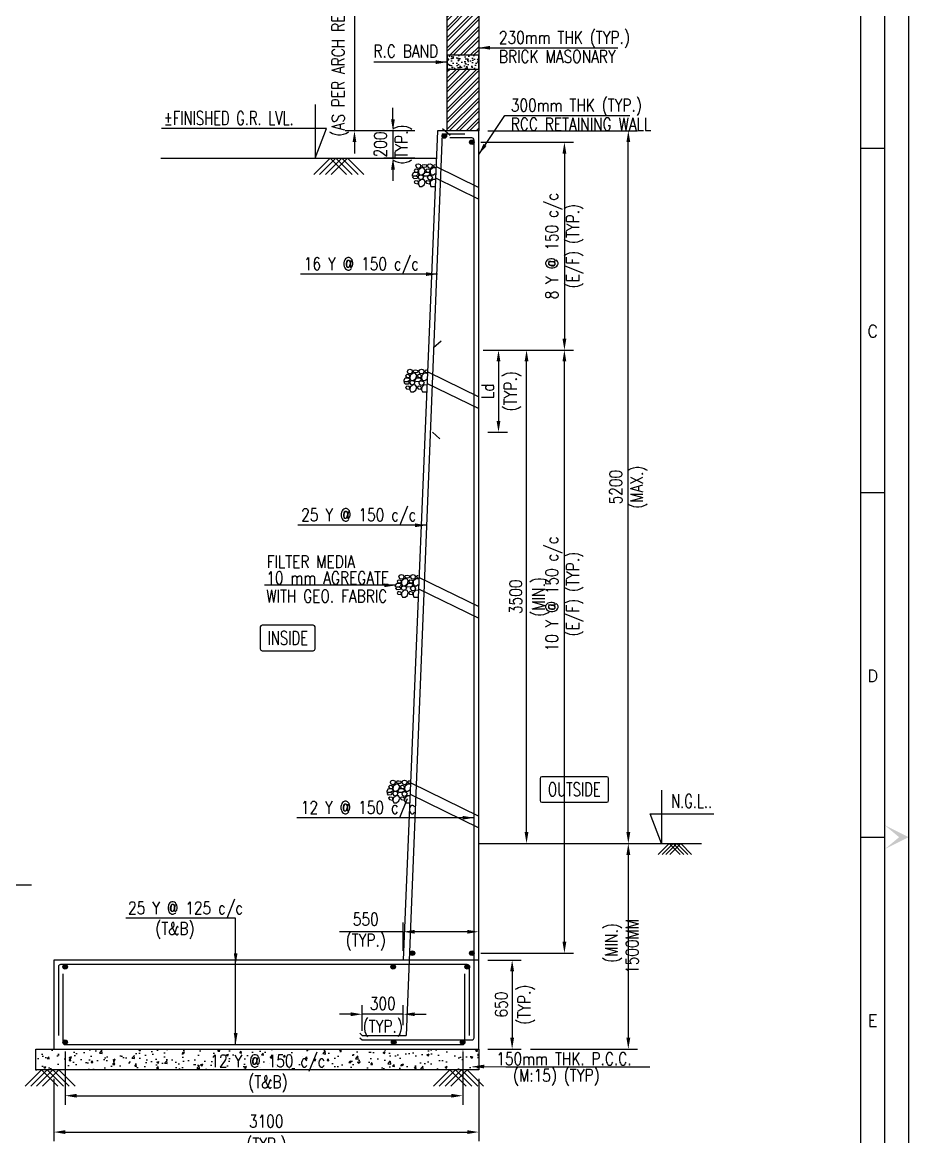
# Model space of a CAD drawing. Extents: x -69352 to 1013721, y -547461 to -186867.
# Drawn here: x 576300 to 595701, y -408118 to -383728 of the extents above; entities that cross this region are included whole.
import ezdxf
from ezdxf.enums import TextEntityAlignment as Align
from ezdxf.lldxf.tags import DXFTag

# ---------------------------------------------------------------- set-up
doc = ezdxf.new("R2010")
doc.units = 0
doc.header["$LTSCALE"] = 500
doc.header["$MEASUREMENT"] = 0
doc.header["$PDMODE"] = 35
doc.header["$PDSIZE"] = -15
doc.layers.get('DEFPOINTS').update_dxf_attribs({"color": 4})
for name, color, linetype in [('NO. BEAM', 3, 'Continuous'), ('PNA', 10, 'Continuous'), ('S-COLUMN', 1, 'Continuous'), ('S-CONCRET LINE', 4, 'Continuous'), ('S-DIM-1', 5, 'Continuous'), ('S-HATCH', 253, 'Continuous'), ('S-LEVEL SECTION', 3, 'Continuous'), ('S-PCC', 9, 'Continuous'), ('S-REINFORCEMENT', 6, 'Continuous'), ('S-RETAINING WALL', 6, 'Continuous'), ('S-TEXT-1 @ 1', 4, 'Continuous'), ('TITLE', 4, 'Continuous')]:
    doc.layers.add(name, color=color, linetype=linetype)
doc.layers.add('RIDE-PROFILE', color=8, linetype='Continuous', lineweight=25)
doc.styles.add('ROMANS', font='simplex.shx', dxfattribs={"width": 0.8, "height": 275})
tags = doc.linetypes.add('HIDDEN', pattern=[0.375, 0.25, -0.125]).pattern_tags.tags
tags[6:7] = [DXFTag(74, 4), DXFTag(75, 0), DXFTag(340, '0'), DXFTag(46, 1.0), DXFTag(50, 0.0), DXFTag(44, 0.0), DXFTag(45, 0.0)]
tags[4:5] = [DXFTag(74, 4), DXFTag(75, 0), DXFTag(340, '0'), DXFTag(46, 1.0), DXFTag(50, 0.0), DXFTag(44, 0.0), DXFTag(45, 0.0)]
doc.dimstyles.new('dim100', dxfattribs={"dimtxt": 250, "dimasz": 250, "dimexe": 200, "dimexo": 200, "dimgap": 100, "dimtad": 1, "dimdec": 0, "dimzin": 0, "dimdsep": 46, "dimtxsty": 'ROMANS', "dimcen": 0, "dimclrd": 5, "dimclre": 5, "dimclrt": 4, "dimadec": 0, "dimazin": 0, "dimtfac": 1, "dimtdec": 0, "dimtix": 1, "dimtofl": 0, "dimtmove": 2, "dimatfit": 3, "dimfxl": 0, "dimtolj": 1, "dimtzin": 0, "dimlwd": -1, "dimlwe": -1, "dimarcsym": 0})
doc.dimstyles.new('dim33.33', dxfattribs={"dimtxt": 250, "dimasz": 250, "dimexe": 200, "dimexo": 200, "dimgap": 100, "dimtad": 1, "dimdec": 0, "dimlfac": 0.333331, "dimzin": 0, "dimdsep": 46, "dimtxsty": 'ROMANS', "dimcen": 0, "dimclrd": 5, "dimclre": 5, "dimclrt": 4, "dimadec": 0, "dimazin": 0, "dimtfac": 1, "dimtdec": 0, "dimtix": 1, "dimtofl": 0, "dimtmove": 2, "dimatfit": 3, "dimfxl": 0, "dimtolj": 1, "dimtzin": 0, "dimlwd": -1, "dimlwe": -1, "dimarcsym": 0})

# ---------------------------------------------------------------- blocks, each defined once
blk = doc.blocks.new('*D583')
at = {"layer": 'DEFPOINTS', "color": 0}
for p in [(586289, -390901), (588165, -390901), (586139, -404101)]:
    blk.add_point(p, dxfattribs=at)
at = {"layer": 'S-DIM-1', "color": 5}
for p, q in [((586489, -390901), (588365, -390901)), ((586339, -404101), (588365, -404101))]:
    blk.add_line(p, q, dxfattribs=at)
at = {"layer": 'S-DIM-1', "color": 5, "lineweight": -3}
blk.add_line((588165, -403851), (588165, -391151), dxfattribs=at)
at = {"layer": 'S-DIM-1', "color": 5}
for points in [[(588207, -391151), (588123, -391151), (588165, -390901)], [(588123, -403851), (588207, -403851), (588165, -404101)]]:
    blk.add_solid(points, dxfattribs=at)
at = {"layer": 'S-DIM-1', "color": 4, "insert": (588165, -396240), "char_height": 275, "attachment_point": 5, "rotation": 90, "style": 'ROMANS'}
blk.add_mtext('\\A1;10 Y @ 150 c/c\\P(E/F) (TYP.)', dxfattribs=at)
blk = doc.blocks.new('*D584')
at = {"layer": 'DEFPOINTS', "color": 0}
for p in [(586289, -404251), (586289, -406201), (587021, -406201)]:
    blk.add_point(p, dxfattribs=at)
at = {"layer": 'S-DIM-1', "color": 5}
for p, q in [((586489, -404251), (587221, -404251)), ((586489, -406201), (587221, -406201))]:
    blk.add_line(p, q, dxfattribs=at)
at = {"layer": 'S-DIM-1', "color": 5, "lineweight": -3}
blk.add_line((587021, -404501), (587021, -405951), dxfattribs=at)
at = {"layer": 'S-DIM-1', "color": 5}
for points in [[(587063, -404501), (586979, -404501), (587021, -404251)], [(586979, -405951), (587063, -405951), (587021, -406201)]]:
    blk.add_solid(points, dxfattribs=at)
at = {"layer": 'S-DIM-1', "color": 4, "char_height": 275, "attachment_point": 5, "rotation": 90, "style": 'ROMANS'}
for s, insert in [('(TYP.)', (587331, -405226)), ('\\A1;650', (586784, -405226))]:
    blk.add_mtext(s, dxfattribs=dict(at, insert=insert))
blk = doc.blocks.new('*D585')
at = {"layer": 'DEFPOINTS', "color": 0}
for p in [(577239, -406051), (585939, -406051), (585939, -407220)]:
    blk.add_point(p, dxfattribs=at)
at = {"layer": 'S-DIM-1', "color": 5}
for p, q in [((577239, -406251), (577239, -407420)), ((585939, -406251), (585939, -407420)), ((577489, -407220), (585689, -407220))]:
    blk.add_line(p, q, dxfattribs=at)
for points in [[(577489, -407179), (577489, -407262), (577239, -407220)], [(585689, -407262), (585689, -407179), (585939, -407220)]]:
    blk.add_solid(points, dxfattribs=at)
at = {"layer": 'S-DIM-1', "color": 4, "insert": (581674, -406735), "char_height": 275, "attachment_point": 5, "style": 'ROMANS'}
blk.add_mtext('\\A1;12 Y @ 150 c/c\\P(T&B)', dxfattribs=at)
blk = doc.blocks.new('*D586')
at = {"layer": 'DEFPOINTS', "color": 0}
for p in [(576989, -406651), (586289, -406651), (586289, -408016)]:
    blk.add_point(p, dxfattribs=at)
at = {"layer": 'S-DIM-1', "color": 5}
for p, q in [((576989, -406851), (576989, -408216)), ((586289, -406851), (586289, -408216)), ((577239, -408016), (586039, -408016))]:
    blk.add_line(p, q, dxfattribs=at)
for points in [[(577239, -407975), (577239, -408058), (576989, -408016)], [(586039, -408058), (586039, -407975), (586289, -408016)]]:
    blk.add_solid(points, dxfattribs=at)
at = {"layer": 'S-DIM-1', "color": 4, "char_height": 275, "attachment_point": 5, "style": 'ROMANS'}
for s, insert in [('\\A1;3100', (581639, -407779)), ('(TYP.)', (581639, -408326))]:
    blk.add_mtext(s, dxfattribs=dict(at, insert=insert))
blk = doc.blocks.new('*D587')
at = {"layer": 'DEFPOINTS', "color": 0}
for p in [(586289, -386101), (589564, -386101), (588068, -401701)]:
    blk.add_point(p, dxfattribs=at)
at = {"layer": 'S-DIM-1', "color": 5}
for p, q in [((586489, -386101), (589764, -386101)), ((588268, -401701), (589764, -401701))]:
    blk.add_line(p, q, dxfattribs=at)
at = {"layer": 'S-DIM-1', "color": 5, "lineweight": -3}
blk.add_line((589564, -401451), (589564, -386351), dxfattribs=at)
at = {"layer": 'S-DIM-1', "color": 5}
for points in [[(589606, -386351), (589522, -386351), (589564, -386101)], [(589522, -401451), (589606, -401451), (589564, -401701)]]:
    blk.add_solid(points, dxfattribs=at)
at = {"layer": 'S-DIM-1', "color": 4, "insert": (589564, -393901), "char_height": 275, "attachment_point": 5, "rotation": 90, "style": 'ROMANS'}
blk.add_mtext('\\A1;5200\\P(MAX.)', dxfattribs=at)
blk = doc.blocks.new('*D588')
at = {"layer": 'DEFPOINTS', "color": 0}
for p in [(585089, -386101), (584413, -386701), (585089, -386701)]:
    blk.add_point(p, dxfattribs=at)
at = {"layer": 'S-DIM-1', "color": 5, "lineweight": -3}
for p, q in [((584413, -385851), (584413, -385601)), ((584413, -386101), (584413, -386701)), ((584413, -386951), (584413, -387201))]:
    blk.add_line(p, q, dxfattribs=at)
at = {"layer": 'S-DIM-1', "color": 5}
for p, q in [((584889, -386101), (584213, -386101)), ((584889, -386701), (584213, -386701))]:
    blk.add_line(p, q, dxfattribs=at)
for points in [[(584371, -385851), (584454, -385851), (584413, -386101)], [(584454, -386951), (584371, -386951), (584413, -386701)]]:
    blk.add_solid(points, dxfattribs=at)
at = {"layer": 'S-DIM-1', "color": 4, "insert": (584413, -386401), "char_height": 275, "attachment_point": 5, "rotation": 90, "style": 'ROMANS'}
blk.add_mtext('\\A1;200\\P(TYP.)', dxfattribs=at)
blk = doc.blocks.new('*D589')
at = {"layer": 'DEFPOINTS', "color": 0}
for p in [(583739, -405437), (583739, -406001), (584639, -405874)]:
    blk.add_point(p, dxfattribs=at)
at = {"layer": 'S-DIM-1', "color": 5}
for p, q in [((583739, -405801), (583739, -405237)), ((584639, -405674), (584639, -405237))]:
    blk.add_line(p, q, dxfattribs=at)
at = {"layer": 'S-DIM-1', "color": 5, "lineweight": -3}
for p, q in [((583489, -405437), (583239, -405437)), ((584639, -405437), (583739, -405437)), ((584889, -405437), (585139, -405437))]:
    blk.add_line(p, q, dxfattribs=at)
at = {"layer": 'S-DIM-1', "color": 5}
for points in [[(583489, -405479), (583489, -405396), (583739, -405437)], [(584889, -405396), (584889, -405479), (584639, -405437)]]:
    blk.add_solid(points, dxfattribs=at)
at = {"layer": 'S-DIM-1', "color": 4, "char_height": 275, "attachment_point": 5, "style": 'ROMANS'}
for s, insert in [('\\A1;300', (584189, -405200)), ('(TYP.)', (584189, -405747))]:
    blk.add_mtext(s, dxfattribs=dict(at, insert=insert))
blk = doc.blocks.new('*D590')
at = {"layer": 'DEFPOINTS', "color": 0}
for p in [(585449, -383041), (583570, -386101), (585089, -386101)]:
    blk.add_point(p, dxfattribs=at)
at = {"layer": 'S-DIM-1', "color": 5, "lineweight": -3}
for p, q in [((583570, -382791), (583570, -382541)), ((583570, -383041), (583570, -386101)), ((583570, -386351), (583570, -386601))]:
    blk.add_line(p, q, dxfattribs=at)
at = {"layer": 'S-DIM-1', "color": 5}
for p, q in [((585249, -383041), (583370, -383041)), ((584889, -386101), (583370, -386101))]:
    blk.add_line(p, q, dxfattribs=at)
for points in [[(583529, -382791), (583612, -382791), (583570, -383041)], [(583612, -386351), (583529, -386351), (583570, -386101)]]:
    blk.add_solid(points, dxfattribs=at)
at = {"layer": 'S-DIM-1', "color": 4, "insert": (583261, -384571), "char_height": 275, "attachment_point": 5, "rotation": 90, "style": 'ROMANS'}
blk.add_mtext('\\A1;(AS PER ARCH REQU.)', dxfattribs=at)
blk = doc.blocks.new('*D591')
at = {"layer": 'DEFPOINTS', "color": 0}
for p in [(586189, -390901), (586289, -392701), (586723, -392701)]:
    blk.add_point(p, dxfattribs=at)
at = {"layer": 'S-DIM-1', "color": 5}
for p, q in [((586389, -390901), (586923, -390901)), ((586489, -392701), (586923, -392701))]:
    blk.add_line(p, q, dxfattribs=at)
at = {"layer": 'S-DIM-1', "color": 5, "lineweight": -3}
blk.add_line((586723, -391151), (586723, -392451), dxfattribs=at)
at = {"layer": 'S-DIM-1', "color": 5}
for points in [[(586764, -391151), (586681, -391151), (586723, -390901)], [(586681, -392451), (586764, -392451), (586723, -392701)]]:
    blk.add_solid(points, dxfattribs=at)
at = {"layer": 'S-DIM-1', "color": 4, "char_height": 275, "attachment_point": 5, "rotation": 90, "style": 'ROMANS'}
for s, insert in [('(TYP.)', (587032, -391801)), ('\\A1;Ld', (586485, -391801))]:
    blk.add_mtext(s, dxfattribs=dict(at, insert=insert))
blk = doc.blocks.new('*D592')
at = {"layer": 'DEFPOINTS', "color": 0}
for p in [(587536, -401701), (587221, -406201), (589564, -406201)]:
    blk.add_point(p, dxfattribs=at)
at = {"layer": 'S-DIM-1', "color": 5}
for p, q in [((587736, -401701), (589764, -401701)), ((587421, -406201), (589764, -406201))]:
    blk.add_line(p, q, dxfattribs=at)
at = {"layer": 'S-DIM-1', "color": 5, "lineweight": -3}
blk.add_line((589564, -401951), (589564, -405951), dxfattribs=at)
at = {"layer": 'S-DIM-1', "color": 5}
for points in [[(589606, -401951), (589522, -401951), (589564, -401701)], [(589522, -405951), (589606, -405951), (589564, -406201)]]:
    blk.add_solid(points, dxfattribs=at)
at = {"layer": 'S-DIM-1', "color": 4, "insert": (589421, -403951), "char_height": 275, "attachment_point": 5, "rotation": 90, "style": 'ROMANS'}
blk.add_mtext('\\A1; (MIN.)\\P1500MM ', dxfattribs=at)
blk = doc.blocks.new('*D593')
at = {"layer": 'DEFPOINTS', "color": 0}
for p in [(586289, -390901), (587336, -390901), (586289, -401701)]:
    blk.add_point(p, dxfattribs=at)
at = {"layer": 'S-DIM-1', "color": 5}
for p, q in [((586489, -390901), (587536, -390901)), ((586489, -401701), (587536, -401701))]:
    blk.add_line(p, q, dxfattribs=at)
at = {"layer": 'S-DIM-1', "color": 5, "lineweight": -3}
blk.add_line((587336, -401451), (587336, -391151), dxfattribs=at)
at = {"layer": 'S-DIM-1', "color": 5}
for points in [[(587378, -391151), (587294, -391151), (587336, -390901)], [(587294, -401451), (587378, -401451), (587336, -401701)]]:
    blk.add_solid(points, dxfattribs=at)
at = {"layer": 'S-DIM-1', "color": 4, "char_height": 275, "attachment_point": 5, "rotation": 90, "style": 'ROMANS'}
for s, insert in [('\\A1;3500', (587099, -396301)), ('(MIN.)', (587646, -396301))]:
    blk.add_mtext(s, dxfattribs=dict(at, insert=insert))
blk = doc.blocks.new('*D594')
at = {"layer": 'DEFPOINTS', "color": 0}
for p in [(584639, -403633), (584639, -404251), (586289, -404145)]:
    blk.add_point(p, dxfattribs=at)
at = {"layer": 'S-DIM-1', "color": 5, "lineweight": -3}
for p, q in [((584639, -403633), (583246, -403633)), ((586039, -403633), (584889, -403633))]:
    blk.add_line(p, q, dxfattribs=at)
at = {"layer": 'S-DIM-1', "color": 5}
for p, q in [((584639, -404051), (584639, -403433)), ((586289, -403945), (586289, -403433))]:
    blk.add_line(p, q, dxfattribs=at)
for points in [[(584889, -403591), (584889, -403674), (584639, -403633)], [(586039, -403674), (586039, -403591), (586289, -403633)]]:
    blk.add_solid(points, dxfattribs=at)
at = {"layer": 'S-DIM-1', "color": 4, "insert": (583817, -403633), "char_height": 275, "attachment_point": 5, "style": 'ROMANS'}
blk.add_mtext('\\A1;550\\P(TYP.)', dxfattribs=at)
blk = doc.blocks.new('*D721')
at = {"layer": 'DEFPOINTS', "color": 0}
for p in [(586139, -386351), (586289, -390901), (588165, -390901)]:
    blk.add_point(p, dxfattribs=at)
at = {"layer": 'S-DIM-1', "color": 5}
for p, q in [((586339, -386351), (588365, -386351)), ((586489, -390901), (588365, -390901))]:
    blk.add_line(p, q, dxfattribs=at)
at = {"layer": 'S-DIM-1', "color": 5, "lineweight": -3}
blk.add_line((588165, -386601), (588165, -390651), dxfattribs=at)
at = {"layer": 'S-DIM-1', "color": 5}
for points in [[(588207, -386601), (588123, -386601), (588165, -386351)], [(588123, -390651), (588207, -390651), (588165, -390901)]]:
    blk.add_solid(points, dxfattribs=at)
at = {"layer": 'S-DIM-1', "color": 4, "insert": (588165, -388626), "char_height": 275, "attachment_point": 5, "rotation": 90, "style": 'ROMANS'}
blk.add_mtext('\\A1;8 Y @ 150 c/c\\P(E/F) (TYP.)', dxfattribs=at)
blk = doc.blocks.new('A$C1DFA76C7')
at = {"color": 253, "linetype": 'Continuous'}
for p, q in [((-118, 485), (-78, 497)), ((-78, 497), (-37, 482)), ((136, 485), (176, 497)), ((176, 497), (217, 482)), ((-207, 258), (-179, 309)), ((-207, 228), (-207, 258)), ((-179, 309), (-113, 309)), ((-149, 378), (-174, 352)), ((-174, 352), (-154, 322)), ((-154, 322), (-90, 314)), ((-98, 370), (-149, 378)), ((-90, 251), (-144, 223)), ((-136, 449), (-121, 413)), ((-134, 449), (-118, 485)), ((-121, 413), (-78, 401)), ((-113, 309), (-80, 286)), ((-78, 352), (-98, 370)), ((-90, 314), (-78, 337)), ((-80, 286), (-90, 251)), ((-78, 401), (-35, 413)), ((-75, 355), (-78, 302)), ((-78, 337), (-78, 352)), ((-78, 302), (-57, 253)), ((-17, 408), (-75, 355)), ((-66, 239), (-26, 251)), ((-57, 253), (-4, 251)), ((-37, 482), (-22, 449)), ((-35, 413), (-22, 449)), ((-26, 251), (15, 236)), ((44, 403), (-17, 408)), ((-4, 449), (4, 469)), ((24, 418), (-4, 449)), ((-4, 251), (52, 294)), ((52, 474), (4, 469)), ((82, 424), (24, 418)), ((29, 258), (75, 309)), ((47, 228), (29, 258)), ((72, 358), (44, 403)), ((103, 462), (52, 474)), ((52, 294), (72, 358)), ((75, 309), (141, 309)), ((105, 378), (80, 352)), ((80, 352), (100, 322)), ((105, 449), (82, 424)), ((100, 322), (164, 314)), ((105, 449), (103, 462)), ((156, 370), (105, 378)), ((164, 251), (110, 223)), ((118, 449), (133, 413)), ((120, 449), (136, 485)), ((133, 413), (176, 401)), ((141, 309), (174, 286)), ((176, 352), (156, 370)), ((164, 314), (176, 337)), ((174, 286), (164, 251)), ((176, 401), (219, 413)), ((179, 355), (176, 302)), ((176, 337), (176, 352)), ((176, 302), (197, 253)), ((237, 408), (179, 355)), ((197, 253), (250, 251)), ((217, 482), (232, 449)), ((219, 413), (232, 449)), ((289, 404), (237, 408)), ((250, 449), (258, 469)), ((278, 418), (250, 449)), ((250, 251), (289, 281)), ((289, 473), (258, 469)), ((289, 420), (278, 418)), ((-144, 223), (-207, 228)), ((-201, 197), (-193, 217)), ((-173, 166), (-201, 197)), ((-145, 222), (-193, 217)), ((-149, 124), (-174, 98)), ((-174, 98), (-154, 68)), ((-114, 171), (-173, 166)), ((-154, 68), (-90, 60)), ((-98, 116), (-149, 124)), ((-94, 209), (-145, 222)), ((-92, 197), (-114, 171)), ((-78, 98), (-98, 116)), ((-92, 197), (-94, 209)), ((-90, 60), (-78, 83)), ((-84, 203), (-69, 168)), ((-82, 203), (-66, 239)), ((-75, 101), (-78, 48)), ((-78, 83), (-78, 98)), ((-78, 48), (-58, 0)), ((-17, 154), (-75, 101)), ((-69, 168), (-26, 155)), ((-26, 155), (17, 168)), ((44, 149), (-17, 154)), ((0, 0), (52, 40)), ((15, 236), (30, 203)), ((17, 168), (30, 203)), ((72, 104), (44, 149)), ((110, 223), (47, 228)), ((52, 40), (72, 104)), ((105, 124), (80, 98)), ((80, 98), (100, 68)), ((100, 68), (164, 60)), ((156, 116), (105, 124)), ((118, 195), (133, 159)), ((120, 195), (136, 231)), ((133, 159), (176, 147)), ((136, 231), (176, 243)), ((176, 98), (156, 116)), ((164, 60), (176, 83)), ((176, 243), (217, 228)), ((176, 147), (219, 159)), ((179, 101), (176, 48)), ((176, 83), (176, 98)), ((176, 48), (196, 0)), ((237, 154), (179, 101)), ((217, 228), (232, 195)), ((219, 159), (232, 195)), ((289, 150), (237, 154))]:
    blk.add_line(p, q, dxfattribs=at)
at = {"color": 253}
for p, q in [((196, 0), (289, 0, -10)), ((-58, 0), (0, 0))]:
    blk.add_line(p, q, dxfattribs=at)
blk = doc.blocks.new('FOLDER')
at = {"layer": 'PNA'}
for points in [[(-1250, 2500), (0, 0), (0, 1000)], [(1250, 2500), (0, 0), (0, 1000)]]:
    blk.add_solid(points, dxfattribs=at)
blk = doc.blocks.new('SHEET1')
at = {"elevation": -8, "flags": 128}
blk.add_lwpolyline([(674017, -125881), (763101, -125881), (763101, -63214), (674017, -63214)], close=True, dxfattribs=at)
at = {"layer": 'PNA'}
for p, q in [((762042, -79220, -8), (762572, -79220, -8)), ((762042, -86820, -8), (762572, -86820, -8)), ((762042, -94421, -8), (762572, -94421, -8))]:
    blk.add_line(p, q, dxfattribs=at)
at = {"layer": 'PNA', "color": 1, "elevation": -8}
for points in [[(675076, -125351), (762572, -125351), (762572, -63743), (675076, -63743)], [(676135, -124822), (762042, -124822), (762042, -64273), (676135, -64273)]]:
    blk.add_lwpolyline(points, close=True, dxfattribs=at)
at = {"layer": 'PNA', "xscale": 0.2118545526379952, "yscale": 0.2118545526379952, "zscale": 0.2118545526379952, "rotation": 90}
blk.add_blockref('FOLDER', (763101, -94421, -8), dxfattribs=at)
at = {"layer": 'PNA', "style": 'ROMANS'}
for s, p in [('C', (762307, -83260, -8)), ('D', (762307, -90861, -8)), ('E', (762307, -98461, -8))]:
    blk.add_text(s, height=265, dxfattribs=at).set_placement(p, align=Align.MIDDLE)

msp = doc.modelspace()

# ---------------------------------------------------------------- hatches: boundary and pattern name
at = {"layer": 'S-HATCH'}
h = msp.add_hatch(dxfattribs=at)
h.set_pattern_fill('ANSI32', color=256, scale=420, style=0)
h.set_pattern_definition([(45, (-8105598.5, 14702.95), (-111.369318, 111.369318), []), (45, (-8105524.25, 14702.95), (-111.369318, 111.369318), [])])
h.paths.add_polyline_path([(585598.797, -384450.667), (586288.797, -384450.667), (586288.797, -383400.667), (585598.797, -383400.667)])
h.paths.add_polyline_path([(586288.797, -384750.667), (585598.797, -384750.667), (585598.797, -386100.667), (586288.797, -386100.667)])
at = {"layer": 'S-PCC', "linetype": 'ByBlock'}
h = msp.add_hatch(dxfattribs=at)
h.set_pattern_fill('AR-CONC,_O', color=256, scale=30)
h.set_pattern_definition([(50, (-17737802.66, 1025389.26), (215.1780548, -18.8256405), [22.5, -247.5]), (355, (-17737802.66, 1025389.26), (-41.6254, 225.65764), [18, -198]), (100.4514445, (-17737784.73, 1025387.7), (173.552654, 206.8319973), [19.1220576, -210.3426336]), (46.1842, (-17737802.66, 1025449.26), (320.1723992, -49.6557842), [33.75, -371.25]), (96.6356355, (-17737775.98, 1025445.13), (280.3985837, 292.23558), [28.6831026, -315.514128]), (351.184164, (-17737802.66, 1025449.26), (280.3985835, 292.23558), [27, -297.0000003]), (21, (-17737772.66, 1025434.26), (179.0721156, -120.7856672), [22.5, -247.5]), (326, (-17737772.66, 1025434.26), (72.9945996, 217.5450135), [18, -198]), (71.4514447, (-17737757.74, 1025424.2), (252.066713, 96.7593458), [19.122057, -210.3426336]), (37.5, (-17737802.66, 1025389.264), (3.6479566, 99.86815615), [0, -195.6, 0, -201, 0, -198.75]), (7.5, (-17737802.66, 1025389.26), (78.92086123, 118.32351356), [0, -114.6, 0, -191.1, 0, -75.75]), (327.5, (-17737869.56, 1025389.264), (160.14673085, -6.76646152), [0, -75, 0, -234, 0, -310.5]), (317.5, (-17737899.56, 1025389.26), (174.9558508, 30.0314947), [0, -97.5, 0, -155.4, 0, -220.5])])
h.paths.add_polyline_path([(585598.797, -384450.667), (585598.797, -384750.667), (586288.797, -384750.667), (586288.797, -384450.667)])
h = msp.add_hatch(dxfattribs=at)
h.set_pattern_fill('AR-CONC,_O', color=256, scale=66.666667)
h.set_pattern_definition([(50, (-16516418.63, 5126.55), (478.173455, -41.834757), [50, -550]), (355, (-16516418.63, 5126.55), (-92.500889, 501.461422), [40, -440]), (100.4514445, (-16516378.8, 5123.07), (385.672564, 459.626661), [42.493461, -467.428075]), (46.1842, (-16516418.63, 5259.9), (711.49422, -110.346187), [75, -825]), (96.6356355, (-16516359.34, 5250.7), (623.107964, 649.4124), [63.740228, -701.142507]), (351.184164, (-16516418.6, 5259.9), (623.107963, 649.4124), [60, -660]), (21, (-16516351.96, 5226.55), (397.938035, -268.412594), [50, -550]), (326, (-16516351.96, 5226.55), (162.210221, 483.433363), [40, -440]), (71.4514447, (-16516318.8, 5204.2), (560.148251, 215.020769), [42.49346, -467.428075]), (37.5, (-16516418.63, 5126.55), (8.1065702, 221.9292359), [0, -434.6666667, 0, -446.6666667, 0, -441.6666667]), (7.5, (-16516418.63, 5126.55), (175.3796916, 262.9411413), [0, -254.6666667, 0, -424.6666667, 0, -168.3333333]), (327.5, (-16516567.3, 5126.55), (355.8816241, -15.0365812), [0, -166.6666667, 0, -520, 0, -690]), (317.5, (-16516633.96, 5126.55), (388.7907796, 66.736655), [0, -216.6666667, 0, -345.3333333, 0, -490])])
h.paths.add_polyline_path([(576595.071, -406650.667), (576595.071, -406200.667), (586288.797, -406200.667), (586288.797, -406650.667)])

# ---------------------------------------------------------------- linework, layer by layer
at = {"layer": 'NO. BEAM', "color": 7}
for points, elevation in [([(582669.604, -396922.174), (581549.604, -396922.174, 0.414213562), (581509.604, -396962.174), (581509.604, -397442.174, 0.414213562), (581549.604, -397482.174), (582669.604, -397482.174, 0.414213562), (582709.604, -397442.174), (582709.604, -396962.174, 0.414213562)], 11.068), ([(589092.154, -400237.842), (587672.154, -400237.842, 0.414213562), (587632.154, -400277.842), (587632.154, -400757.842, 0.414213562), (587672.154, -400797.842), (589092.154, -400797.842, 0.414213562), (589132.154, -400757.842), (589132.154, -400277.842, 0.414213562)], 40.325)]:
    msp.add_lwpolyline(points, format="xyb", close=True, dxfattribs=dict(at, elevation=elevation))
at = {"layer": 'RIDE-PROFILE', "color": 2, "linetype": 'HIDDEN', "ltscale": 1000}
for p, q in [((585357.942, -386884.605, 11.068), (586288.797, -387340.529, 11.068)), ((585346.109, -387133.708, 11.068), (586288.797, -387595.429, 11.068)), ((585172.151, -391380.768, 11.068), (586288.797, -391927.692, 11.068)), ((585160.317, -391629.871, 11.068), (586288.797, -392182.591, 11.068)), ((584986.359, -395876.931, 11.068), (586288.797, -396514.854, 11.068)), ((584974.525, -396126.034, 11.068), (586288.797, -396769.753, 11.068)), ((584800.567, -400373.094, 11.068), (586288.797, -401102.016, 11.068)), ((584788.733, -400622.197, 11.068), (586288.797, -401356.915, 11.068))]:
    msp.add_line(p, q, dxfattribs=at)
at = {"layer": 'S-COLUMN', "color": 4, "elevation": 11.068}
for points in [[(585598.797, -386100.667), (585598.797, -383400.667)], [(586288.797, -383400.667), (586288.797, -386100.667)]]:
    msp.add_lwpolyline(points, dxfattribs=at)
at = {"layer": 'S-CONCRET LINE'}
for p, q in [((584638.797, -404250.667, 11.068), (576988.797, -404250.667, 11.068)), ((576988.797, -404250.667, 11.068), (576988.797, -406200.667, 11.068)), ((576595.071, -406200.667, 11.068), (586288.797, -406200.667, 11.068))]:
    msp.add_line(p, q, dxfattribs=at)
at = {"layer": 'S-CONCRET LINE', "linetype": 'HIDDEN', "ltscale": 0.25}
msp.add_line((586288.797, -404250.667, 11.068), (584638.797, -404250.667, 11.068), dxfattribs=at)
at = {"layer": 'S-CONCRET LINE', "elevation": 11.068}
msp.add_lwpolyline([(586288.797, -406200.667), (586288.797, -404250.667)], dxfattribs=at)
at = {"layer": 'S-LEVEL SECTION'}
for p, q in [((579329.624, -386700.667, 11.068), (585364.003, -386700.667, 11.068)), ((586288.797, -401700.667, 11.068), (591162.376, -401700.667, 11.068))]:
    msp.add_line(p, q, dxfattribs=at)
at = {"layer": 'S-LEVEL SECTION', "elevation": 11.068}
for points in [[(582710.144, -385530.267), (582710.144, -386700.667), (582960.144, -386050.667), (579349.515, -386050.667)], [(590289.226, -400530.267), (590289.226, -401700.667), (590039.226, -401050.667), (591432.957, -401050.667)]]:
    msp.add_lwpolyline(points, dxfattribs=at)
at = {"layer": 'S-PCC', "elevation": 11.068}
for points in [[(586288.797, -384450.667), (585598.797, -384450.667), (585598.797, -384750.667), (586288.797, -384750.667)], [(576595.071, -406650.667), (576595.071, -406200.667), (586288.797, -406200.667), (586288.797, -406650.667)]]:
    msp.add_lwpolyline(points, close=True, dxfattribs=at)
for points in [[(582679.872, -387058.64), (583037.844, -386700.667), (583395.817, -387058.64)], [(582806.434, -387058.64), (583164.407, -386700.667), (583522.38, -387058.64)], [(582932.997, -387058.64), (583290.969, -386700.667), (583648.942, -387058.64)], [(583059.559, -387058.64), (583417.532, -386700.667), (583775.505, -387058.64)], [(590696.734, -401939.315), (590458.086, -401700.667), (590219.437, -401939.315)], [(590781.109, -401939.315), (590542.461, -401700.667), (590303.812, -401939.315)], [(590865.484, -401939.315), (590626.836, -401700.667), (590388.187, -401939.315)], [(590949.859, -401939.315), (590711.211, -401700.667), (590472.562, -401939.315)], [(577075.562, -407008.64), (576717.589, -406650.667), (576359.616, -407008.64)], [(577202.124, -407008.64), (576844.151, -406650.667), (576486.179, -407008.64)], [(577328.687, -407008.64), (576970.714, -406650.667), (576612.741, -407008.64)], [(577455.249, -407008.64), (577097.276, -406650.667), (576739.304, -407008.64)], [(586015.573, -407008.64), (585657.6, -406650.667), (585299.627, -407008.64)], [(586142.135, -407008.64), (585784.162, -406650.667), (585426.19, -407008.64)], [(586268.698, -407008.64), (585910.725, -406650.667), (585552.752, -407008.64)], [(586395.26, -407008.64), (586037.287, -406650.667), (585679.315, -407008.64)]]:
    msp.add_lwpolyline(points, dxfattribs=at)
at = {"layer": 'S-REINFORCEMENT', "ltscale": 10}
msp.add_line((585486.695, -386167.421, 11.068), (584700.139, -405900.667, 11.068), dxfattribs=at)
at = {"layer": 'S-REINFORCEMENT', "ltscale": 10, "elevation": 11.068}
for points in [[(585496.13, -386056.143), (585662.219, -386201.408)], [(585486.695, -386167.421), (585987.954, -386167.421)], [(585300.345, -390842.603), (585466.434, -390697.338)], [(585275.945, -392700.667), (585442.034, -392845.932)], [(583688.797, -405850.667), (583738.797, -405900.667), (584700.139, -405900.667)]]:
    msp.add_lwpolyline(points, dxfattribs=at)
for points in [[(583688.797, -405950.667), (583738.797, -406000.667), (586138.797, -406000.667, 0.414213562), (586188.797, -405950.667), (586188.797, -386309.622, 0.414213562), (586138.797, -386259.622), (585655.796, -386259.622)], [(586088.797, -405900.667), (586088.797, -404400.667, 0.414213562), (586038.797, -404350.667), (577138.797, -404350.667, 0.414213562), (577088.797, -404400.667), (577088.797, -405900.667)], [(577188.797, -404550.667), (577188.797, -406050.667, 0.414213562), (577238.796, -406100.667), (585938.797, -406100.667, 0.414213562), (585988.797, -406050.667), (585988.797, -404550.667)]]:
    msp.add_lwpolyline(points, format="xyb", dxfattribs=at)
at = {"layer": 'S-REINFORCEMENT', "ltscale": 10, "const_width": 50, "elevation": 11.068}
for points in [[(585511.794, -386217.421, 1), (585561.794, -386217.421, 1)], [(586113.797, -386350.667, 1), (586163.797, -386350.667, 1)], [(584813.797, -404100.666, 1), (584863.797, -404100.666, 1)], [(586113.797, -404100.666, 1), (586163.797, -404100.666, 1)], [(577263.796, -404400.667, 1), (577213.796, -404400.667, 1)], [(584443.136, -404400.667, 1), (584393.136, -404400.667, 1)], [(586013.797, -404400.667, -1), (586063.797, -404400.667, -1)], [(577263.796, -406050.667, -1), (577213.796, -406050.667, -1)], [(584454.584, -406050.667, -1), (584404.584, -406050.667, -1)], [(585963.797, -406050.667, -1), (585913.797, -406050.667, -1)]]:
    msp.add_lwpolyline(points, format="xyb", close=True, dxfattribs=at)
at = {"layer": 'S-REINFORCEMENT', "ltscale": 10}
for centre in [(585536.794, -386217.421, 11.068), (586138.797, -386350.667, 11.068), (584838.797, -404100.666, 11.068), (586138.797, -404100.666, 11.068), (577238.796, -404400.667, 11.068), (584418.136, -404400.667, 11.068), (586038.797, -404400.667, 11.068), (577238.796, -406050.667, 11.068), (584429.584, -406050.667, 11.068), (585938.797, -406050.667, 11.068)]:
    msp.add_circle(centre, 50, dxfattribs=at)
at = {"layer": 'S-RETAINING WALL', "color": 210}
for p, q in [((585388.797, -386100.667, 11.068), (584638.797, -404250.667, 11.068)), ((586288.797, -386100.667, 11.068), (585388.797, -386100.667, 11.068))]:
    msp.add_line(p, q, dxfattribs=at)
at = {"layer": 'S-RETAINING WALL', "color": 210, "elevation": 11.068}
msp.add_lwpolyline([(586288.797, -404250.667), (586288.797, -386100.667)], dxfattribs=at)

# ---------------------------------------------------------------- block references
at = {"xscale": 0.9920737521750241, "yscale": 0.9920737521750241, "zscale": 0.9920737521750241}
msp.add_blockref('SHEET1', (-161352.1, -307890.268, 7.46), dxfattribs=at)
at = {"color": 0}
for p in [(585047.825, -387320.407, 21.708), (584862.033, -391816.57, 21.708), (584676.241, -396312.733, 21.708), (584490.449, -400808.896, 21.708)]:
    msp.add_blockref('A$C1DFA76C7', p, dxfattribs=at)

# ---------------------------------------------------------------- texts
at = {"layer": 'S-LEVEL SECTION', "style": 'ROMANS', "width": 0.7}
for s, p in [('%%PFINISHED G.R. LVL.', (579396.278, -385825.667, 11.068)), ('N.G.L..', (590498.692, -400773.113, 40.325))]:
    msp.add_text(s, height=300, dxfattribs=at).set_placement(p, align=Align.MIDDLE_LEFT)
at = {"layer": 'S-TEXT-1 @ 1', "style": 'ROMANS', "width": 0.8}
for s, p in [('230mm THK (TYP.)', (586732.131, -384060.165, 11.068)), ('R.C BAND', (583986.569, -384360.667, 11.068)), ('BRICK MASONARY', (586732.131, -384474.451, 11.068)), ('300mm THK (TYP.)', (586992.098, -385542.433, 11.068)), ('RCC RETAINING WALL', (586992.098, -385956.718, 11.068)), ('16 Y @ 150 c/c', (582461.551, -389013.798, 11.068)), ('25 Y @ 150 c/c', (582403.41, -394506.664, 11.068)), ('FILTER MEDIA', (581649.285, -395533.139, 11.868)), ('10 mm AGREGATE', (581640.617, -395887.561, 11.868)), ('WITH GEO. FABRIC', (581637.725, -396285.097, 11.868)), ('12 Y @ 150 c/c', (582396.888, -400912.036, 11.068)), ('25 Y @ 125 c/c', (578614.023, -403111.074, 11.068)), ('(T&B)', (579209.181, -403561.074, 11.068)), ('150mm THK. P.C.C.', (586675.575, -406411.592, 200.655)), ('(M:15) (TYP)', (587038.252, -406774.442, 200.655))]:
    msp.add_text(s, height=275, dxfattribs=at).set_placement(p, align=Align.MIDDLE_LEFT)
at = {"layer": 'TITLE', "color": 2, "style": 'ROMANS', "width": 0.7}
for s, p in [('INSIDE', (582109.604, -397202.174, 11.068)), ('OUTSIDE', (588382.154, -400517.842, 40.325))]:
    msp.add_text(s, height=300, dxfattribs=at).set_placement(p, align=Align.MIDDLE_CENTER)

# ---------------------------------------------------------------- dimensions: what is measured, and where the dimension line sits
at = {"layer": 'S-DIM-1'}
for base, p1, p2, angle, text, override, picture, middle in [((583570.297, -386100.667, 11.068), (585448.797, -383040.667, 11.068), (585088.797, -386100.667, 11.068), 90, '(AS PER ARCH REQU.)', {"dimtofl": 1, "dimtmove": 0, "dimlwd": 65533}, '*D590', (583260.773, -384570.667, 11.068)), ((586722.822, -392700.667, 11.068), (586188.797, -390900.667, 11.068), (586288.797, -392700.667, 11.068), 90, 'Ld\\X(TYP.)', {"dimtxt": 250, "dimasz": 250, "dimtofl": 1, "dimtmove": 0, "dimlwd": 65533}, '*D591', (586722.822, -391800.667, 11.068)), ((587336.014, -390900.667, 11.068), (586288.797, -401700.667, 11.068), (586288.797, -390900.667, 11.068), 270, '3500\\X(MIN.)', {"dimtxt": 250, "dimasz": 250, "dimtxsty": 'ROMANS', "dimtofl": 1, "dimtmove": 0, "dimlwd": 65533}, '*D593', (587336.014, -396300.667, 11.068)), ((587021.112, -406200.667, 11.068), (586288.797, -404250.667, 11.068), (586288.797, -406200.667, 11.068), 90, '<>\\X(TYP.)', {"dimtxt": 250, "dimasz": 250, "dimtxsty": 'ROMANS', "dimtofl": 1, "dimtmove": 0, "dimlwd": 65533}, '*D584', (587021.112, -405225.667, 11.068)), ((583738.797, -405437.255, 11.068), (584638.797, -405873.863, 11.068), (583738.797, -406000.667, 11.068), 180, '<>\\X(TYP.)', {"dimtxt": 250, "dimasz": 250, "dimtofl": 1, "dimtmove": 0, "dimlwd": 65533}, '*D589', (584188.797, -405437.255, 11.068))]:
    dim = msp.add_linear_dim(base=base, p1=p1, p2=p2, angle=angle, text=text, dimstyle='dim33.33', override=override, dxfattribs=at)
    dim.commit()
    dim.dimension.update_dxf_attribs({"geometry": picture, "text_midpoint": middle})
for base, p1, p2, angle, text, override, picture, middle in [((584412.679, -386700.667, 12.321), (585088.797, -386100.667, 11.068), (585088.797, -386700.667, 11.068), 90, '<>\\X(TYP.)', {"dimtofl": 1, "dimtmove": 0, "dimlwd": 65533}, '*D588', (584412.679, -386400.667, 12.321)), ((589564.157, -386100.667, 11.068), (588068.035, -401700.667, 11.068), (586288.797, -386100.667, 11.068), 270, '<>\\X(MAX.)', {"dimtxt": 250, "dimasz": 250, "dimtxsty": 'ROMANS', "dimtofl": 1, "dimtmove": 0, "dimlwd": 65533}, '*D587', (589564.157, -393900.667, 11.068)), ((588165.115, -390900.667, 11.068), (586138.797, -386350.667, 11.068), (586288.797, -390900.667, 11.068), 270, '8 Y @ 150 c/c\\X(E/F) (TYP.)', {"dimtxt": 250, "dimasz": 250, "dimtofl": 1, "dimtmove": 0, "dimlwd": 65533}, '*D721', (588165.115, -388625.667, 11.068)), ((588165.115, -390900.667, 11.068), (586138.797, -404100.666, 11.068), (586288.797, -390900.667, 11.068), 90, '10 Y @ 150 c/c\\X(E/F) (TYP.)', {"dimtxt": 250, "dimasz": 250, "dimtofl": 1, "dimtmove": 0, "dimlwd": 65533}, '*D583', (588165.115, -396240.006, 11.068)), ((589564.157, -406200.667, 11.068), (587536.014, -401700.667, 11.068), (587221.112, -406200.667, 11.068), 90, ' (MIN.)\\P1500MM ', {"dimtxsty": 'ROMANS', "dimtofl": 1, "dimtmove": 1, "dimlwd": 65533}, '*D592', (589972.83, -403950.667, 11.068)), ((584638.797, -403632.579, 11.068), (586288.797, -404144.997, 11.068), (584638.797, -404250.667, 11.068), 180, '<>\\X(TYP.)', {"dimtxt": 250, "dimasz": 250, "dimtofl": 1, "dimtmove": 0, "dimlwd": 65533}, '*D594', (583817.368, -403632.579, 11.068))]:
    dim = msp.add_linear_dim(base=base, p1=p1, p2=p2, angle=angle, text=text, dimstyle='dim33.33', override=override, dxfattribs=at)
    dim.commit()
    dim.dimension.update_dxf_attribs({"geometry": picture, "text_midpoint": middle, "dimtype": 160})
dim = msp.add_linear_dim(base=(585938.797, -407220.174, 30.485), p1=(577238.796, -406050.667, 11.068), p2=(585938.797, -406050.667, 11.068), text='12 Y @ 150 c/c\\X(T&B)', dimstyle='dim33.33', override={"dimtmove": 1}, dxfattribs=at)
dim.commit()
dim.dimension.update_dxf_attribs({"geometry": '*D585', "text_midpoint": (581674.354, -407299.39, 30.485), "dimtype": 160})
dim = msp.add_linear_dim(base=(586288.797, -408016.179, 30.485), p1=(576988.797, -406650.667, 11.068), p2=(586288.797, -406650.667, 11.068), text='<>\\X(TYP.)', dimstyle='dim33.33', override={"dimtxt": 250, "dimasz": 250, "dimtmove": 0}, dxfattribs=at)
dim.commit()
dim.dimension.update_dxf_attribs({"geometry": '*D586', "text_midpoint": (581638.797, -408016.179, 30.485)})

# ---------------------------------------------------------------- leaders
for points, dimstyle in [([(586288.797, -384285.165, 11.068), (589334.993, -384285.165, 11.068)], 'dim100'), ([(585598.797, -384600.667, 11.068), (583996.297, -384600.667, 11.068)], 'dim33.33'), ([(586288.797, -386619.3, 11.068), (586864.063, -385767.433, 11.068), (589594.961, -385767.433, 11.068)], 'dim100'), ([(585387.593, -389239.596, 11.068), (582390.972, -389238.798, 11.068)], 'dim100'), ([(585145.157, -394735.981, 11.068), (582332.832, -394731.664, 11.068)], 'dim100'), ([(586187.72, -401137.036, 11.068), (582308.317, -401137.036, 11.068)], 'dim100'), ([(569802.66, -402117.924, 2.744), (570859.16, -402603.381, 2.744), (576504.219, -402603.381, 2.744)], 'dim100'), ([(586158.866, -406580.514, 11.068), (586882.58, -406586.157, 11.068), (590031.504, -406586.157, 11.068)], 'dim100')]:
    msp.add_leader(points, dimstyle=dimstyle, dxfattribs=at)
at = {"layer": 'S-DIM-1', "color": 0}
msp.add_leader([(584471.083, -396050.141, 21.708), (581603.799, -396050.141, 21.708)], dimstyle='dim33.33', override={"dimgap": 100, "dimtad": 0}, dxfattribs=at)
at = {"layer": 'S-DIM-1'}
for points, override in [([(580969.695, -404350.667, 11.068), (580969.695, -403336.074, 11.068), (578568.947, -403336.074, 11.068)], {"dimtad": 0, "dimarcsym": 1}), ([(580969.695, -406100.667, 11.068), (580969.695, -403336.074, 11.068), (578568.947, -403336.074, 11.068)], {"dimgap": 100, "dimtad": 0, "dimarcsym": 1})]:
    msp.add_leader(points, dimstyle='dim100', override=override, dxfattribs=at)

doc.saveas('drawing.dxf')
